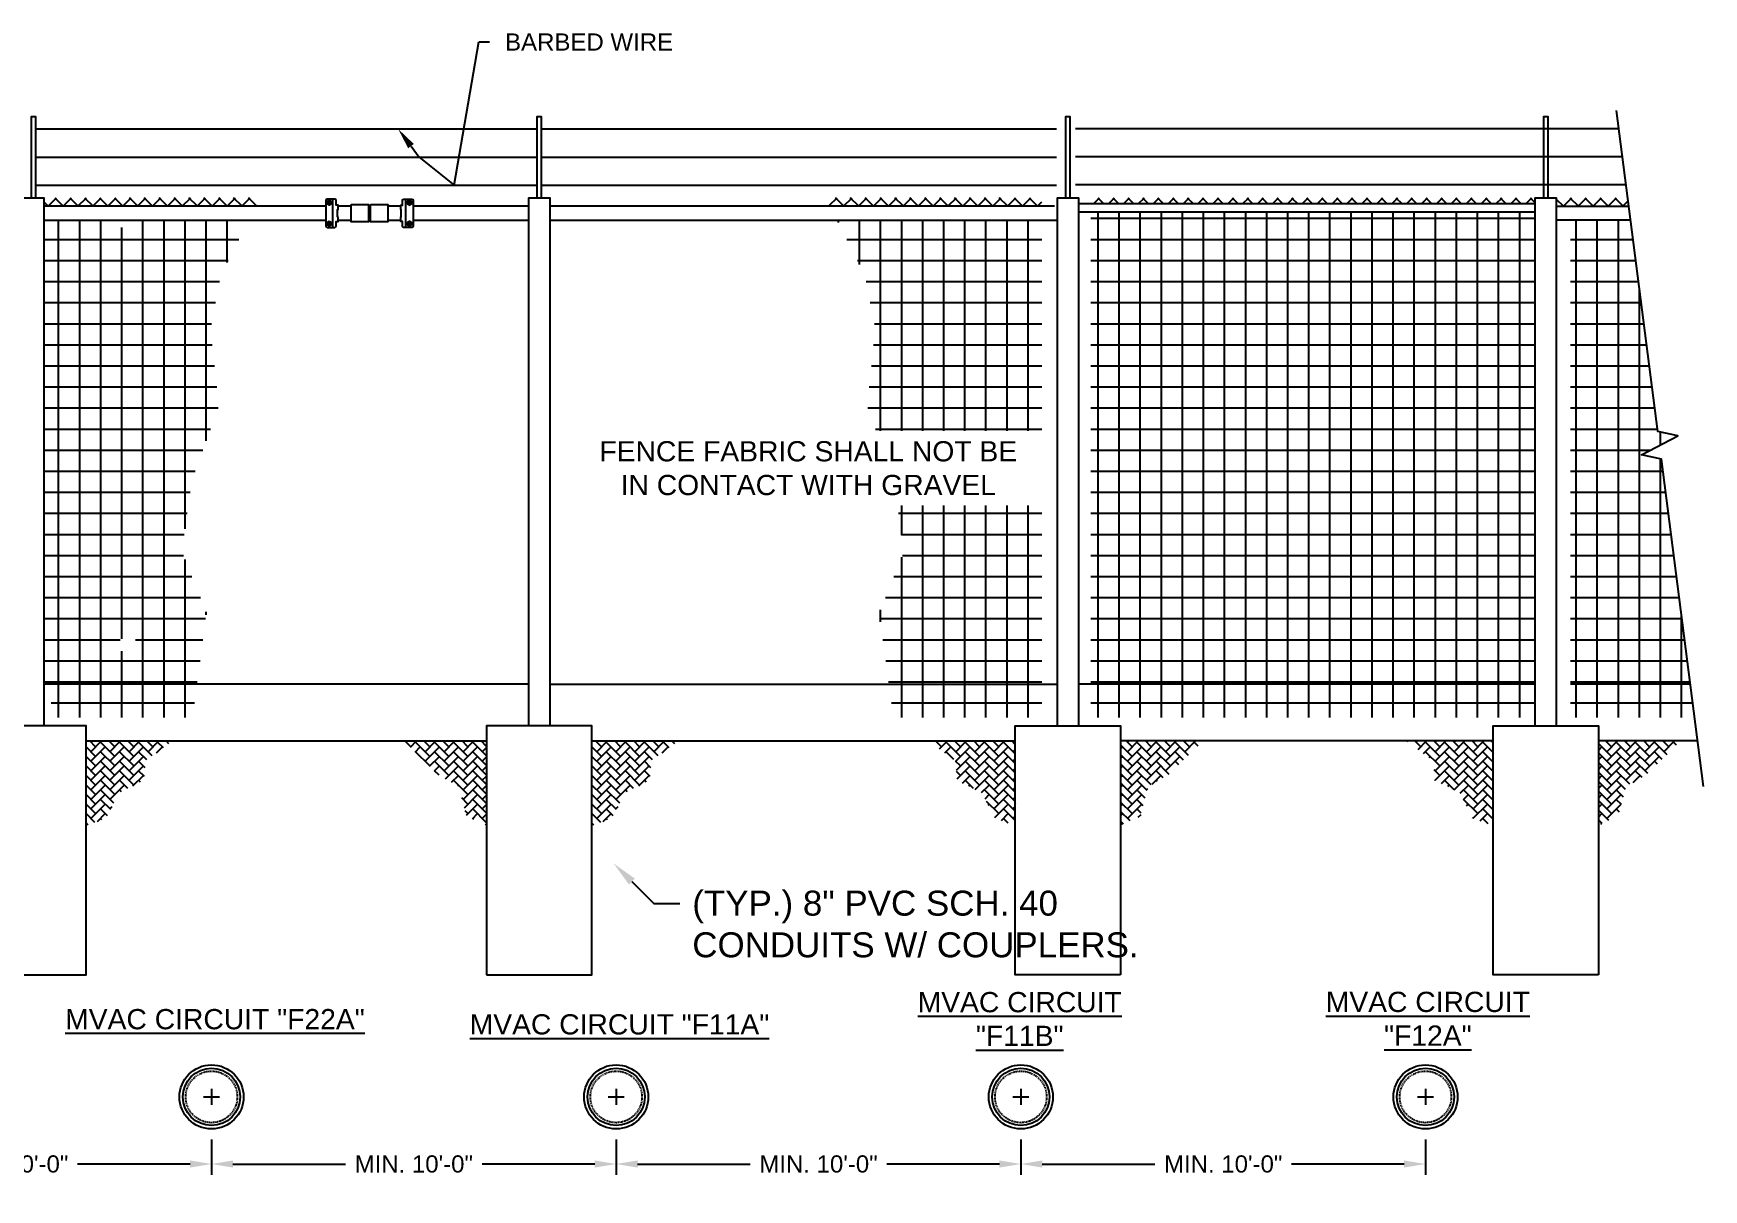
# Model space of a CAD drawing. Header units: feet. Extents: x -19 to 1011, y -11 to 595.
# Drawn here: x 699.2 to 1010.8, y 90.6 to 306.3 of the extents above; entities that cross this region are included whole.
import ezdxf
from ezdxf import colors
from ezdxf.entities.mleader import LeaderData, LeaderLine
from ezdxf.math import Vec2, Vec3

# ---------------------------------------------------------------- set-up
doc = ezdxf.new("R2010")
doc.units = ezdxf.units.FT
doc.header["$MEASUREMENT"] = 0
doc.linetypes.add('CENTER2', pattern=[1.125, 0.75, -0.125, 0.125, -0.125])
doc.linetypes.add('HIDDEN', pattern=[0.375, 0.25, -0.125])
for name, color, linetype in [('8 IN SCH80 PVC CONDUIT', 4, 'Continuous'), ('E-DETL', 7, 'Continuous'), ('G-ANNO-DIMS', 1, 'Continuous'), ('G-ANNO-TEXT', 1, 'Continuous'), ('HATCH', 9, 'Continuous')]:
    doc.layers.add(name, color=color, linetype=linetype)
doc.styles.add('NEI-A', font='arial.ttf')
doc.styles.get("Standard").update_dxf_attribs({"font": 'arial.ttf'})
doc.linetypes.add('FENCELINE', pattern='A,1,-0.2,["X",Standard,S=0.1,R=0,X=-0.05,Y=-0.05],-0.2', length=1.4)
doc.dimstyles.new('NEI-A', dxfattribs={"dimtxt": 0.1, "dimasz": 0.125, "dimexe": 0.0625, "dimexo": 0.0625, "dimgap": 0.0625, "dimtad": 0, "dimtih": 1, "dimtoh": 1, "dimdec": 4, "dimzin": 3, "dimdsep": 46, "dimlunit": 4, "dimtxsty": 'NEI-A', "dimcen": 0, "dimadec": 0, "dimazin": 0, "dimtfac": 0.75, "dimtdec": 4, "dimtofl": 0, "dimtmove": 0, "dimatfit": 3, "dimfxl": 1, "dimfrac": 1, "dimtolj": 1, "dimtzin": 0, "dimarcsym": 0})
pattern_1 = [(0, (145.7363, -74.1012), (0, 3.93104), []), (90, (145.7363, -74.1012), (-3.93104, 2e-16), [])]
pattern_2 = [(45, (583.7161, 350.2188), (1e-16, 1.7789855), [3.773798, -1.257933]), (135, (584.6056, 351.1083), (1e-16, 1.7789855), [3.773798, -1.257933])]
pattern_3 = [(45, (209.9331, 350.2188), (1e-16, 1.7789855), [3.773798, -1.257933]), (135, (210.8226, 351.1083), (1e-16, 1.7789855), [3.773798, -1.257933])]
pattern_4 = [(45, (330.464, 350.2188), (1e-16, 1.7789855), [3.773798, -1.257933]), (135, (331.3535, 351.1083), (1e-16, 1.7789855), [3.773798, -1.257933])]

# ---------------------------------------------------------------- blocks, each defined once
blk = doc.blocks.new('*U15')
at = {"layer": '8 IN SCH80 PVC CONDUIT', "color": 0, "linetype": 'Continuous', "ltscale": 6, "transparency": 16777216}
for p, q in [((-1.5, 0), (1.5, 0)), ((0, -1.5), (0, 1.5))]:
    blk.add_line(p, q, dxfattribs=at)
blk = doc.blocks.new('*U16')
at = {"layer": '8 IN SCH80 PVC CONDUIT', "color": 0, "linetype": 'Continuous', "ltscale": 6, "transparency": 16777216}
for p, q in [((-1.5, 0), (1.5, 0)), ((0, -1.5), (0, 1.5))]:
    blk.add_line(p, q, dxfattribs=at)
blk = doc.blocks.new('*U17')
at = {"layer": '8 IN SCH80 PVC CONDUIT', "color": 0, "linetype": 'Continuous', "ltscale": 6, "transparency": 16777216}
for p, q in [((-1.5, 0), (1.5, 0)), ((0, -1.5), (0, 1.5))]:
    blk.add_line(p, q, dxfattribs=at)
blk = doc.blocks.new('*U18')
at = {"layer": '8 IN SCH80 PVC CONDUIT', "color": 0, "linetype": 'Continuous', "ltscale": 6, "transparency": 16777216}
for p, q in [((-1.5, 0), (1.5, 0)), ((0, -1.5), (0, 1.5))]:
    blk.add_line(p, q, dxfattribs=at)
blk = doc.blocks.new('*D22')
at = {"layer": 'Defpoints', "color": 0, "transparency": 16777216}
for p in [(656.99, 101.93), (732.47, 101.93), (732.47, 95.38)]:
    blk.add_point(p, dxfattribs=at)
at = {"layer": 'G-ANNO-DIMS', "color": 0, "lineweight": -2, "transparency": 16777216}
for p, q in [((656.99, 99.93), (656.99, 93.38)), ((732.47, 99.93), (732.47, 93.38)), ((660.99, 95.38), (681.97, 95.38)), ((728.47, 95.38), (707.49, 95.38))]:
    blk.add_line(p, q, dxfattribs=at)
at = {"layer": 'G-ANNO-DIMS', "color": 0, "transparency": 16777216}
for points in [[(660.99, 96.05), (660.99, 94.72), (656.99, 95.38)], [(728.47, 96.05), (728.47, 94.72), (732.47, 95.38)]]:
    blk.add_solid(points, dxfattribs=at)
at = {"layer": 'G-ANNO-DIMS', "color": 0, "transparency": 16777216, "insert": (694.73, 95.38), "char_height": 3.2, "attachment_point": 5, "style": 'NEI-A'}
blk.add_mtext('\\A1;MIN. 10\'-0"', dxfattribs=at)
blk = doc.blocks.new('*D23')
at = {"layer": 'Defpoints', "color": 0, "transparency": 16777216}
for p in [(732.47, 101.93), (807.94, 101.93), (807.94, 95.38)]:
    blk.add_point(p, dxfattribs=at)
at = {"layer": 'G-ANNO-DIMS', "color": 0, "lineweight": -2, "transparency": 16777216}
for p, q in [((732.47, 99.93), (732.47, 93.38)), ((807.94, 99.93), (807.94, 93.38)), ((736.47, 95.38), (757.44, 95.38)), ((803.94, 95.38), (782.97, 95.38))]:
    blk.add_line(p, q, dxfattribs=at)
at = {"layer": 'G-ANNO-DIMS', "color": 0, "transparency": 16777216}
for points in [[(736.47, 96.05), (736.47, 94.72), (732.47, 95.38)], [(803.94, 96.05), (803.94, 94.72), (807.94, 95.38)]]:
    blk.add_solid(points, dxfattribs=at)
at = {"layer": 'G-ANNO-DIMS', "color": 0, "transparency": 16777216, "insert": (770.2, 95.38), "char_height": 3.2, "attachment_point": 5, "style": 'NEI-A'}
blk.add_mtext('\\A1;MIN. 10\'-0"', dxfattribs=at)
blk = doc.blocks.new('*D24')
at = {"layer": 'Defpoints', "color": 0, "transparency": 16777216}
for p in [(807.94, 101.93), (883.42, 101.93), (883.42, 95.38)]:
    blk.add_point(p, dxfattribs=at)
at = {"layer": 'G-ANNO-DIMS', "color": 0, "lineweight": -2, "transparency": 16777216}
for p, q in [((807.94, 99.93), (807.94, 93.38)), ((883.42, 99.93), (883.42, 93.38)), ((811.94, 95.38), (832.92, 95.38)), ((879.42, 95.38), (858.44, 95.38))]:
    blk.add_line(p, q, dxfattribs=at)
at = {"layer": 'G-ANNO-DIMS', "color": 0, "transparency": 16777216}
for points in [[(811.94, 96.05), (811.94, 94.72), (807.94, 95.38)], [(879.42, 96.05), (879.42, 94.72), (883.42, 95.38)]]:
    blk.add_solid(points, dxfattribs=at)
at = {"layer": 'G-ANNO-DIMS', "color": 0, "transparency": 16777216, "insert": (845.68, 95.38), "char_height": 3.2, "attachment_point": 5, "style": 'NEI-A'}
blk.add_mtext('\\A1;MIN. 10\'-0"', dxfattribs=at)
blk = doc.blocks.new('*D25')
at = {"layer": 'Defpoints', "color": 0, "transparency": 16777216}
for p in [(883.42, 101.93), (958.89, 101.93), (958.89, 95.38)]:
    blk.add_point(p, dxfattribs=at)
at = {"layer": 'G-ANNO-DIMS', "color": 0, "lineweight": -2, "transparency": 16777216}
for p, q in [((883.42, 99.93), (883.42, 93.38)), ((958.89, 99.93), (958.89, 93.38)), ((887.42, 95.38), (908.39, 95.38)), ((954.89, 95.38), (933.92, 95.38))]:
    blk.add_line(p, q, dxfattribs=at)
at = {"layer": 'G-ANNO-DIMS', "color": 0, "transparency": 16777216}
for points in [[(887.42, 96.05), (887.42, 94.72), (883.42, 95.38)], [(954.89, 96.05), (954.89, 94.72), (958.89, 95.38)]]:
    blk.add_solid(points, dxfattribs=at)
at = {"layer": 'G-ANNO-DIMS', "color": 0, "transparency": 16777216, "insert": (921.16, 95.38), "char_height": 3.2, "attachment_point": 5, "style": 'NEI-A'}
blk.add_mtext('\\A1;MIN. 10\'-0"', dxfattribs=at)

msp = doc.modelspace()

# ---------------------------------------------------------------- hatches: boundary and pattern name
at = {"layer": 'E-DETL', "linetype": 'Continuous'}
h = msp.add_hatch(dxfattribs=at)
h.set_pattern_fill('ANSI37', color=9, scale=15.724159)
h.set_pattern_definition([(45, (1.5349, 1291.4669), (-1.3898324, 1.3898324), []), (135, (1.5349, 1291.4669), (-1.3898324, -1.3898324), [])])
h.paths.add_polyline_path([(740.70694, 274.09955), (741.49718, 275.6632), (701.20636, 275.6632), (701.20636, 274.09955)])
h = msp.add_hatch(dxfattribs=at)
h.set_pattern_fill('ANSI37', color=9, scale=15.724159)
h.set_pattern_definition([(45, (191.5949, 1291.4669), (-1.3898324, 1.3898324), []), (135, (191.5949, 1291.4669), (-1.3898324, -1.3898324), [])])
h.paths.add_polyline_path([(877.54323, 274.09955), (847.8406, 274.09955), (847.05036, 275.6632), (887.34118, 275.6632), (887.34118, 274.09955), (879.85427, 274.09955)])
h = msp.add_hatch(dxfattribs=at)
h.set_pattern_fill('ANSI37', color=9, scale=15.724159)
h.set_pattern_definition([(45, (576.8966, 1291.4669), (-1.3898324, 1.3898324), []), (135, (576.8966, 1291.4669), (-1.3898324, -1.3898324), [])])
h.paths.add_polyline_path([(896.44809, 274.53671), (979.3514, 274.53671), (979.3514, 275.6632), (896.44809, 275.6632)])
h = msp.add_hatch(dxfattribs=at)
h.set_pattern_fill('ANSI37', color=9, scale=15.724159)
h.set_pattern_definition([(45, (770.5727, 1291.4669), (-1.3898324, 1.3898324), []), (135, (770.5727, 1291.4669), (-1.3898324, -1.3898324), [])])
h.paths.add_polyline_path([(996.61128, 275.6632), (996.81268, 274.09955), (983.28563, 274.09955), (983.28244, 275.6632)])
h = msp.add_hatch(dxfattribs=at)
h.set_pattern_fill('NET', color=9, scale=31.448317)
h.set_pattern_definition(pattern_1)
h.paths.add_polyline_path([(717.59377, 194.44825), (719.55929, 191.04387), (711.69721, 191.04387)], flags=16)
edge = h.paths.add_edge_path()
edge.add_line((702.24442, 179.33175), (701.2093, 179.33175))
edge.add_line((701.2093, 179.33175), (701.2093, 178.70633))
edge.add_line((701.2093, 178.70633), (728.92942, 178.70633))
edge.add_line((728.92942, 178.70633), (731.51538, 198.25286))
edge.add_line((731.51538, 198.25286), (726.9346, 209.69666))
edge.add_line((726.9346, 209.69666), (728.84326, 223.04777))
edge.add_line((728.84326, 223.04777), (733.80578, 236.78033))
edge.add_line((733.80578, 236.78033), (732.27885, 251.27582))
edge.add_line((732.27885, 251.27582), (734.18751, 261.19378))
edge.add_line((734.18751, 261.19378), (739.38542, 271.47886))
edge.add_line((739.38542, 271.47886), (717.57407, 271.47886))
edge.add_line((717.57407, 271.47886), (717.57407, 271.25287))
edge.add_line((717.57407, 271.25287), (717.24333, 271.25287))
edge.add_line((717.24333, 271.25287), (717.24333, 270.39275))
edge.add_arc((716.99457, 270.39275), 0.24876, -90, 0, ccw=False)
edge.add_line((716.99457, 270.14399), (715.51179, 270.14399))
edge.add_arc((715.51179, 270.39275), 0.24876, 180, 270, ccw=False)
edge.add_line((715.26303, 270.39275), (715.26303, 271.47886))
edge.add_line((715.26303, 271.47886), (701.2093, 271.47886))
edge.add_line((701.2093, 271.47886), (701.2093, 269.09114))
edge.add_line((701.2093, 269.09114), (701.52378, 269.09114))
edge.add_line((701.52378, 269.09114), (701.52378, 267.94554))
edge.add_line((701.52378, 267.94554), (701.2093, 267.94554))
edge.add_line((701.2093, 267.94554), (701.2093, 190.64075))
edge.add_line((701.2093, 190.64075), (701.52378, 190.64075))
edge.add_line((701.52378, 190.64075), (701.52378, 189.49516))
edge.add_line((701.52378, 189.49516), (701.2093, 189.49516))
edge.add_line((701.2093, 189.49516), (701.2093, 181.97215))
edge.add_line((701.2093, 181.97215), (702.24442, 181.97215))
edge.add_arc((702.24442, 181.64047), 0.33168, 0, 90, ccw=False)
edge.add_line((702.5761, 181.64047), (702.5761, 179.66343))
edge.add_arc((702.24442, 179.66343), 0.33168, -90, 0, ccw=False)
h = msp.add_hatch(dxfattribs=at)
h.set_pattern_fill('NET', color=9, scale=31.448317)
h.set_pattern_definition(pattern_1)
edge = h.paths.add_edge_path()
edge.add_line((887.34118, 228.28543), (887.02669, 228.28543))
edge.add_line((887.02669, 228.28543), (887.02669, 229.43103))
edge.add_line((887.02669, 229.43103), (887.34118, 229.43103))
edge.add_line((887.34118, 229.43103), (887.34118, 267.94554))
edge.add_line((887.34118, 267.94554), (887.02669, 267.94554))
edge.add_line((887.02669, 267.94554), (887.02669, 269.09114))
edge.add_line((887.02669, 269.09114), (887.34118, 269.09114))
edge.add_line((887.34118, 269.09114), (887.34118, 271.47886))
edge.add_line((887.34118, 271.47886), (879.85427, 271.47886))
edge.add_line((879.85427, 271.47886), (879.85427, 270.39275))
edge.add_arc((879.60551, 270.39275), 0.24876, -90, 0, ccw=False)
edge.add_line((879.60551, 270.14399), (878.12273, 270.14399))
edge.add_arc((878.12273, 270.39275), 0.24876, 180, 270, ccw=False)
edge.add_line((877.87397, 270.39275), (877.87397, 271.25287))
edge.add_line((877.87397, 271.25287), (877.54323, 271.25287))
edge.add_line((877.54323, 271.25287), (877.54323, 271.47886))
edge.add_line((877.54323, 271.47886), (849.16506, 271.47886))
edge.add_line((849.16506, 271.47886), (854.36296, 261.19378))
edge.add_line((854.36296, 261.19378), (856.27163, 251.27582))
edge.add_line((856.27163, 251.27582), (854.74469, 236.78033))
edge.add_line((854.74469, 236.78033), (859.70722, 223.04777))
edge.add_line((859.70722, 223.04777), (861.61588, 209.69666))
edge.add_line((861.61588, 209.69666), (857.03509, 198.25286))
edge.add_line((857.03509, 198.25286), (859.62105, 178.70633))
edge.add_line((859.62105, 178.70633), (887.34118, 178.70633))
edge.add_line((887.34118, 178.70633), (887.34118, 189.49516))
edge.add_line((887.34118, 189.49516), (887.02669, 189.49516))
edge.add_line((887.02669, 189.49516), (887.02669, 190.64075))
edge.add_line((887.02669, 190.64075), (887.34118, 190.64075))
edge.add_line((887.34118, 190.64075), (887.34118, 228.28543))
h = msp.add_hatch(dxfattribs=at)
h.set_pattern_fill('NET', color=9, scale=31.448317)
h.set_pattern_definition([(0, (139.1418, -74.1012), (0, 3.93104), []), (90, (139.1418, -74.1012), (-3.93104, 2e-16), [])])
edge = h.paths.add_edge_path()
edge.add_line((979.3514, 265.20734), (978.69603, 265.20734))
edge.add_arc((978.69603, 265.5892), 0.38187, 180, 270, ccw=False)
edge.add_line((978.31416, 265.5892), (978.31416, 266.35294))
edge.add_arc((978.69603, 266.35294), 0.38187, 90, 180, ccw=False)
edge.add_line((978.69603, 266.7348), (979.3514, 266.7348))
edge.add_line((979.3514, 266.7348), (979.3514, 273.00925))
edge.add_line((979.3514, 273.00925), (896.44809, 273.00925))
edge.add_line((896.44809, 273.00925), (896.44809, 266.7348))
edge.add_line((896.44809, 266.7348), (897.10346, 266.7348))
edge.add_arc((897.10346, 266.35294), 0.38187, 0, 90, ccw=False)
edge.add_line((897.48533, 266.35294), (897.48533, 265.5892))
edge.add_arc((897.10346, 265.5892), 0.38187, -90, 0, ccw=False)
edge.add_line((897.10346, 265.20734), (896.44809, 265.20734))
edge.add_line((896.44809, 265.20734), (896.44809, 178.70633))
edge.add_line((896.44809, 178.70633), (979.3514, 178.70633))
edge.add_line((979.3514, 178.70633), (979.3514, 186.58621))
edge.add_line((979.3514, 186.58621), (978.69603, 186.58621))
edge.add_arc((978.69603, 186.96808), 0.38187, 180, 270, ccw=False)
edge.add_line((978.31416, 186.96808), (978.31416, 187.73181))
edge.add_arc((978.69603, 187.73181), 0.38187, 90, 180, ccw=False)
edge.add_line((978.69603, 188.11367), (979.3514, 188.11367))
edge.add_line((979.3514, 188.11367), (979.3514, 225.37648))
edge.add_line((979.3514, 225.37648), (978.69603, 225.37648))
edge.add_arc((978.69603, 225.75835), 0.38187, 180, 270, ccw=False)
edge.add_line((978.31416, 225.75835), (978.31416, 226.52208))
edge.add_arc((978.69603, 226.52208), 0.38187, 90, 180, ccw=False)
edge.add_line((978.69603, 226.90395), (979.3514, 226.90395))
edge.add_line((979.3514, 226.90395), (979.3514, 265.20734))
h = msp.add_hatch(dxfattribs=at)
h.set_pattern_fill('NET', color=9, scale=31.448317)
h.set_pattern_definition([(0, (130.033, -74.1012), (0, 3.93104), []), (90, (130.033, -74.1012), (-3.93104, 2e-16), [])])
h.paths.add_polyline_path([(1002.89405, 226.88388), (1009.09932, 178.70633), (985.94426, 178.70633), (985.94426, 189.49516), (986.25874, 189.49516), (986.25874, 190.64075), (985.94426, 190.64075), (985.94426, 267.94554), (986.25874, 267.94554), (986.25874, 269.09114), (985.94426, 269.09114), (985.94426, 271.47886), (997.15023, 271.47886), (1002.2245, 232.08233), (1005.96254, 231.24262), (999.15601, 227.7236)])
h = msp.add_hatch(dxfattribs=at)
h.set_pattern_fill('AR-HBONE', color=9, scale=0.314483)
h.set_pattern_definition([(45, (489.3711, 350.2188), (1e-16, 1.7789855), [3.773798, -1.257933]), (135, (490.2606, 351.1083), (1e-16, 1.7789855), [3.773798, -1.257933])])
h.paths.add_polyline_path([(725.27912, 174.31266), (709.07138, 174.31266), (709.07138, 158.50784), (712.85921, 159.9312), (715.26918, 164.66341), (719.88915, 166.97175), (720.19715, 170.6651)])
h = msp.add_hatch(dxfattribs=at)
h.set_pattern_fill('AR-HBONE', color=9, scale=0.314483)
h.set_pattern_definition(pattern_2)
h.paths.add_polyline_path([(783.76113, 174.31266), (768.3533, 174.31266), (774.80303, 167.97596), (778.56549, 165.85783), (780.03256, 160.31146), (783.76113, 158.56953)])
h = msp.add_hatch(dxfattribs=at)
h.set_pattern_fill('AR-HBONE', color=9, scale=0.314483)
h.set_pattern_definition(pattern_2)
h.paths.add_polyline_path([(819.62407, 174.31266), (803.41633, 174.31266), (803.41633, 158.50784), (807.20416, 159.9312), (809.61413, 164.66341), (814.2341, 166.97175), (814.5421, 170.6651)])
h = msp.add_hatch(dxfattribs=at)
h.set_pattern_fill('AR-HBONE', color=9, scale=0.314483)
h.set_pattern_definition(pattern_4)
h.paths.add_polyline_path([(866.15696, 174.31266), (882.36471, 174.31266), (882.36471, 158.50784), (878.57688, 159.9312), (876.16691, 164.66341), (871.54693, 166.97175), (871.23893, 170.6651)])
h = msp.add_hatch(dxfattribs=at)
h.set_pattern_fill('AR-HBONE', color=9, scale=0.314483)
h.set_pattern_definition(pattern_4)
h.paths.add_polyline_path([(902.0199, 174.31266), (917.42774, 174.31266), (910.978, 167.97596), (907.21555, 165.85783), (905.74848, 160.31146), (902.0199, 158.56953)])
h = msp.add_hatch(dxfattribs=at)
h.set_pattern_fill('AR-HBONE', color=9, scale=0.314483)
h.set_pattern_definition(pattern_3)
h.paths.add_polyline_path([(955.28157, 174.31266), (971.48932, 174.31266), (971.48932, 158.50784), (967.70149, 159.9312), (965.29152, 164.66341), (960.67155, 166.97175), (960.36354, 170.6651)])
h = msp.add_hatch(dxfattribs=at)
h.set_pattern_fill('AR-HBONE', color=9, scale=0.314483)
h.set_pattern_definition(pattern_3)
h.paths.add_polyline_path([(991.14452, 174.31266), (1006.55235, 174.31266), (1000.10261, 167.97596), (996.34016, 165.85783), (994.87309, 160.31146), (991.14452, 158.56953)])

# ---------------------------------------------------------------- linework, layer by layer
at = {"layer": '8 IN SCH80 PVC CONDUIT', "linetype": 'Continuous', "ltscale": 2}
for centre, radius in [((732.46583, 107.90613), 5.97518), ((732.46583, 107.90613), 5.34621), ((807.94179, 107.90613), 5.97518), ((807.94179, 107.90613), 5.34621), ((883.41775, 107.90613), 5.97518), ((883.41775, 107.90613), 5.34621), ((958.89371, 107.90613), 5.97518), ((958.89371, 107.90613), 5.34621)]:
    msp.add_circle(centre, radius, dxfattribs=at)
at = {"layer": '8 IN SCH80 PVC CONDUIT', "linetype": 'HIDDEN', "ltscale": 0.5}
for centre in [(732.46583, 107.90613), (807.94179, 107.90613), (883.41775, 107.90613), (958.89371, 107.90613)]:
    msp.add_circle(centre, 4.81285, dxfattribs=at)
at = {"layer": 'E-DETL', "color": 7, "linetype": 'FENCELINE', "ltscale": 0.75}
for p, q in [((982.18546, 288.51262), (893.61403, 288.51337)), ((994.95619, 288.51328), (982.18546, 288.51262)), ((982.18459, 283.32638), (893.60145, 283.32845)), ((995.62403, 283.32819), (982.18459, 283.32638)), ((982.18459, 278.09782), (893.60147, 278.09258)), ((996.29746, 278.09972), (982.1849, 278.09782))]:
    msp.add_line(p, q, dxfattribs=at)
at = {"layer": 'E-DETL', "color": 7, "linetype": 'Continuous'}
for p, q in [((979.3514, 274.53671), (894.1569, 274.53671)), ((889.67732, 274.09955), (795.55425, 274.09955)), ((979.3514, 273.00925), (894.1569, 273.00925))]:
    msp.add_line(p, q, dxfattribs=at)
for points in [[(698.86267, 275.6632), (698.86267, 290.8082), (699.62489, 290.8082), (699.62489, 275.6632)], [(793.20762, 275.6632), (793.20762, 290.8082), (793.96984, 290.8082), (793.96984, 275.6632)], [(891.8112, 275.6632), (891.8112, 290.8082), (892.57341, 290.8082), (892.57341, 275.6632)], [(980.93581, 275.6632), (980.93581, 290.8082), (981.69803, 290.8082), (981.69803, 275.6632)], [(697.27826, 177.13391), (697.27826, 275.6632), (701.2093, 275.6632), (701.2093, 177.13391)], [(791.62321, 177.13391), (791.62321, 275.6632), (795.55425, 275.6632), (795.55425, 177.13391)], [(890.22679, 177.13391), (890.22679, 275.6632), (894.15783, 275.6632), (894.15783, 177.13391)], [(979.3514, 177.13391), (979.3514, 275.6632), (983.28244, 275.6632), (983.28244, 177.13391)], [(753.75761, 274.09955), (701.2093, 274.09955)], [(701.2093, 271.47886), (753.75761, 271.47886)], [(758.4894, 274.09955), (756.06865, 274.09955)], [(756.06865, 271.47886), (758.4894, 271.47886)], [(762.11632, 274.09955), (761.71795, 274.09955)], [(761.71795, 271.47886), (762.11632, 271.47886)], [(767.76563, 274.09955), (765.34488, 274.09955)], [(765.34488, 271.47886), (767.76563, 271.47886)], [(791.62321, 274.09955), (770.07666, 274.09955)], [(770.07666, 271.47886), (791.62321, 271.47886)], [(795.55425, 271.47886), (890.05919, 271.47886)], [(997.15023, 271.47886), (983.28244, 271.47886)], [(983.28563, 274.09955), (996.81268, 274.09955)], [(791.62321, 184.93919), (701.2093, 184.93919)], [(795.55425, 184.93919), (890.22679, 184.93919)], [(979.3514, 184.93919), (894.15783, 184.93919)], [(1008.29653, 184.93919), (985.94426, 184.93919)]]:
    msp.add_lwpolyline(points, dxfattribs=at)
at = {"layer": 'E-DETL', "color": 6, "linetype": 'Continuous'}
for points in [[(1010.7573, 165.8338), (1002.89405, 226.88388), (999.15601, 227.7236), (1005.96254, 231.24262), (1002.2245, 232.08233), (994.51279, 291.95589)], [(755.11811, 270.14791), (755.11811, 275.42261)], [(768.71616, 270.14791), (768.71616, 275.42261)]]:
    msp.add_lwpolyline(points, dxfattribs=at)
at = {"layer": 'E-DETL', "color": 7, "linetype": 'FENCELINE', "ltscale": 0.75}
for points in [[(699.62489, 288.51337), (793.20762, 288.51337)], [(793.96984, 288.51337), (890.05919, 288.51337)], [(699.62489, 283.27198), (793.20762, 283.27198)], [(793.96984, 283.27198), (890.05919, 283.27198)], [(699.62489, 278.03059), (793.20762, 278.03059)], [(793.96984, 278.03059), (890.05919, 278.03059)]]:
    msp.add_lwpolyline(points, dxfattribs=at)
at = {"layer": 'E-DETL', "color": 6, "linetype": 'Continuous'}
for points in [[(756.06865, 272.09031), (755.98035, 272.09031), (755.98035, 273.4828), (756.06865, 273.4828), (756.06865, 274.316), (755.73791, 274.316), (755.73791, 275.17612, 0.414213562), (755.48915, 275.42488), (754.00637, 275.42488, 0.414213562), (753.75761, 275.17612), (753.75761, 270.39699, 0.414213562), (754.00637, 270.14823), (755.48915, 270.14823, 0.414213562), (755.73791, 270.39699), (755.73791, 271.25711), (756.06865, 271.25711)], [(767.76563, 272.09031), (767.85392, 272.09031), (767.85392, 273.4828), (767.76563, 273.4828), (767.76563, 274.316), (768.09636, 274.316), (768.09636, 275.17612, -0.414213562), (768.34512, 275.42488), (769.8279, 275.42488, -0.414213562), (770.07666, 275.17612), (770.07666, 270.39699, -0.414213562), (769.8279, 270.14823), (768.34512, 270.14823, -0.414213562), (768.09636, 270.39699), (768.09636, 271.25711), (767.76563, 271.25711)]]:
    msp.add_lwpolyline(points, format="xyb", close=True, dxfattribs=at)
for points in [[(754.39901, 275.21849), (754.80373, 274.98482), (754.80373, 274.51748), (754.39901, 274.28381), (753.99428, 274.51748), (753.99428, 274.98482)], [(769.43527, 275.21849), (769.03054, 274.98482), (769.03054, 274.51748), (769.43527, 274.28381), (769.84, 274.51748), (769.84, 274.98482)], [(754.39901, 271.29948), (754.80373, 271.06581), (754.80373, 270.59847), (754.39901, 270.3648), (753.99428, 270.59847), (753.99428, 271.06581)], [(769.43527, 271.29948), (769.03054, 271.06581), (769.03054, 270.59847), (769.43527, 270.3648), (769.84, 270.59847), (769.84, 271.06581)]]:
    msp.add_lwpolyline(points, close=True, dxfattribs=at)
at = {"layer": 'E-DETL', "color": 4, "linetype": 'Continuous'}
for points in [[(758.4894, 274.41013), (761.71795, 274.41013), (761.71795, 271.18158), (758.4894, 271.18158)], [(762.11632, 274.41013), (765.34488, 274.41013), (765.34488, 271.18158), (762.11632, 271.18158)]]:
    msp.add_lwpolyline(points, close=True, dxfattribs=at)
at = {"layer": 'E-DETL', "color": 7, "linetype": 'Continuous'}
for points in [[(689.41618, 130.71017), (709.07138, 130.71017), (709.07138, 177.13391), (689.41618, 177.13391)], [(783.76113, 130.71017), (803.41633, 130.71017), (803.41633, 177.13391), (783.76113, 177.13391)]]:
    msp.add_lwpolyline(points, close=True, dxfattribs=at)
at = {"layer": 'E-DETL', "color": 4, "linetype": 'Continuous'}
for points in [[(709.07138, 174.31266), (783.76113, 174.31266)], [(803.41633, 174.31266), (882.36471, 174.31266)], [(971.48932, 174.31266), (902.0199, 174.31266)], [(1009.66522, 174.31266), (991.14452, 174.31266)]]:
    msp.add_lwpolyline(points, dxfattribs=at)
at = {"layer": 'E-DETL', "color": 6, "linetype": 'Continuous'}
for centre in [(754.40677, 274.74606), (769.4275, 274.74606), (754.40677, 270.82705), (769.4275, 270.82705)]:
    msp.add_circle(centre, 0.21566, dxfattribs=at)
at = {"layer": 'HATCH'}
msp.add_line((882.30727, 162.5553), (882.41672, 162.7116), dxfattribs=at)

# ---------------------------------------------------------------- block references
at = {"layer": '8 IN SCH80 PVC CONDUIT', "linetype": 'CENTER2', "ltscale": 6, "extrusion": (0, 0, -1), "rotation": 180}
for name, p in [('*U18', (-732.46583, 107.90613)), ('*U17', (-807.94179, 107.90613)), ('*U16', (-883.41775, 107.90613)), ('*U15', (-958.89371, 107.90613))]:
    msp.add_blockref(name, p, dxfattribs=at)

# ---------------------------------------------------------------- texts
at = {"layer": 'G-ANNO-TEXT', "linetype": 'Continuous', "char_height": 3.773798, "attachment_point": 5, "style": 'NEI-A', "bg_fill": 3, "box_fill_scale": 1.5, "bg_fill_color": 256, "bg_fill_transparency": 0}
for s, width, heights, insert in [('{\\LMVAC CIRCUIT "F11B"}', 46.8807141, [0], (883.20706, 122.44461)), ('{\\LMVAC CIRCUIT "F12A"}', 47.1741745, [0], (959.32766, 122.48971)), ('{\\LMVAC CIRCUIT "F22A"}', 52.8832178, [12.2279], (733.11082, 122.38775)), ('{\\LMVAC CIRCUIT "F11A"}', 53.1151188, [0], (808.56048, 121.41813))]:
    msp.add_mtext_dynamic_manual_height_columns(s, width=width, gutter_width=0.68793, heights=heights, dxfattribs=dict(at, insert=insert))

# ---------------------------------------------------------------- dimensions: what is measured, and where the dimension line sits
at = {"layer": 'G-ANNO-DIMS'}
for base, p1, p2, picture, middle in [((732.46583, 95.38274), (656.98987, 101.93095), (732.46583, 101.93095), '*D22', (694.72785, 95.38274)), ((807.94179, 95.38274), (732.46583, 101.93095), (807.94179, 101.93095), '*D23', (770.20381, 95.38274)), ((883.41775, 95.38274), (807.94179, 101.93095), (883.41775, 101.93095), '*D24', (845.67977, 95.38274)), ((958.89371, 95.38274), (883.41775, 101.93095), (958.89371, 101.93095), '*D25', (921.15573, 95.38274))]:
    dim = msp.add_linear_dim(base=base, p1=p1, p2=p2, text='MIN. 10\'-0"', dimstyle='NEI-A', override={"dimscale": 32}, dxfattribs=at)
    dim.commit()
    dim.dimension.update_dxf_attribs({"geometry": picture, "text_midpoint": middle})

# ---------------------------------------------------------------- leaders
at = {"layer": 'G-ANNO-TEXT'}
ml = msp.add_multileader_mtext('Standard', dxfattribs=at)
ml.set_content('BARBED WIRE', color=256, style='NEI-A')
ml.set_leader_properties()
ml.build(insert=Vec2(0, 0))
ml.multileader.update_dxf_attribs({"dogleg_length": 2.0031, "arrow_head_size": 4.0062})
ctx = ml.context
ctx.base_point, ctx.char_height, ctx.arrow_head_size, ctx.landing_gap_size, ctx.plane_origin = Vec3(784.33278, 304.73526), 3.2049631, 4.0062, 2.88447, Vec3(706.98095, 444.16819)
notes = []
notes.append((ctx, [(0, (1, 1, 0), (782.32968, 304.73526), (1, 0), 2.0031, [(2, [(767.26448, 288.51337), (771.20321, 283.27198), (777.71851, 278.03059)], 0, [])])]))
ctx.mtext.insert, ctx.mtext.width, ctx.mtext.flow_direction = Vec3(787.21725, 306.33883), 45.3106956, 5
ml = msp.add_multileader_mtext('Standard', dxfattribs=at)
ml.set_content('\\A1;(TYP.) 8" PVC SCH. 40 \\PCONDUITS {\\A0;W/ COUPLERS}.', color=256, style='NEI-A')
ml.set_leader_properties()
ml.build(insert=Vec2(0, 0))
ml.multileader.update_dxf_attribs({"dogleg_length": 4.77494, "arrow_head_size": 4.77494})
ctx = ml.context
ctx.base_point, ctx.char_height, ctx.arrow_head_size, ctx.landing_gap_size, ctx.plane_origin = Vec3(819.74592, 144.01871), 4.6638395, 4.77494, 2.38747, Vec3(234.24002, -630.62608)
notes.append((ctx, [(1, (1, 1, 0), (814.97098, 144.01871), (1, 0), 4.77494, [(1, [(807.47945, 151.44874)], 0, [])])]))
ctx.mtext.insert, ctx.mtext.width, ctx.mtext.flow_direction = Vec3(822.13339, 146.3904), 103.7486677, 5
ctx.mtext.has_bg_fill, ctx.mtext.bg_color, ctx.mtext.bg_scale_factor, ctx.mtext.bg_transparency, ctx.mtext.use_window_bg_color = 1, -1073741824, 1.5, 0, 1
for ctx, leaders in notes:
    for number, flags, end, landing, length, lines in leaders:
        leader = LeaderData()
        leader.index, (leader.has_last_leader_line, leader.has_dogleg_vector, leader.attachment_direction) = number, flags
        leader.last_leader_point, leader.dogleg_vector, leader.dogleg_length = Vec3(end), Vec3(landing), length
        for number, points, colour, breaks in lines:
            line = LeaderLine()
            line.index, line.vertices, line.color, line.breaks = number, Vec3.list(points), colors.encode_raw_color(colour), breaks
            leader.lines.append(line)
        ctx.leaders.append(leader)

# ---------------------------------------------------------------- next in the draw order: linework, layer by layer
at = {"layer": 'E-DETL', "color": 7, "linetype": 'Continuous'}
for points in [[(902.0199, 130.71017), (882.36471, 130.71017), (882.36471, 177.13391), (902.0199, 177.13391)], [(991.14452, 130.71017), (971.48932, 130.71017), (971.48932, 177.13391), (991.14452, 177.13391)]]:
    msp.add_lwpolyline(points, close=True, dxfattribs=at)

# ---------------------------------------------------------------- next in the draw order: texts
at = {"layer": 'G-ANNO-TEXT', "linetype": 'Continuous', "insert": (843.76857, 225.19601), "char_height": 3.773798, "attachment_point": 5, "style": 'NEI-A', "bg_fill": 3, "box_fill_scale": 1.5, "bg_fill_color": 256, "bg_fill_transparency": 0}
msp.add_mtext_dynamic_manual_height_columns('FENCE FABRIC SHALL NOT BE IN CONTACT WITH GRAVEL', width=84.2660271, gutter_width=34.3966, heights=[0], dxfattribs=at)

doc.saveas('drawing.dxf')
